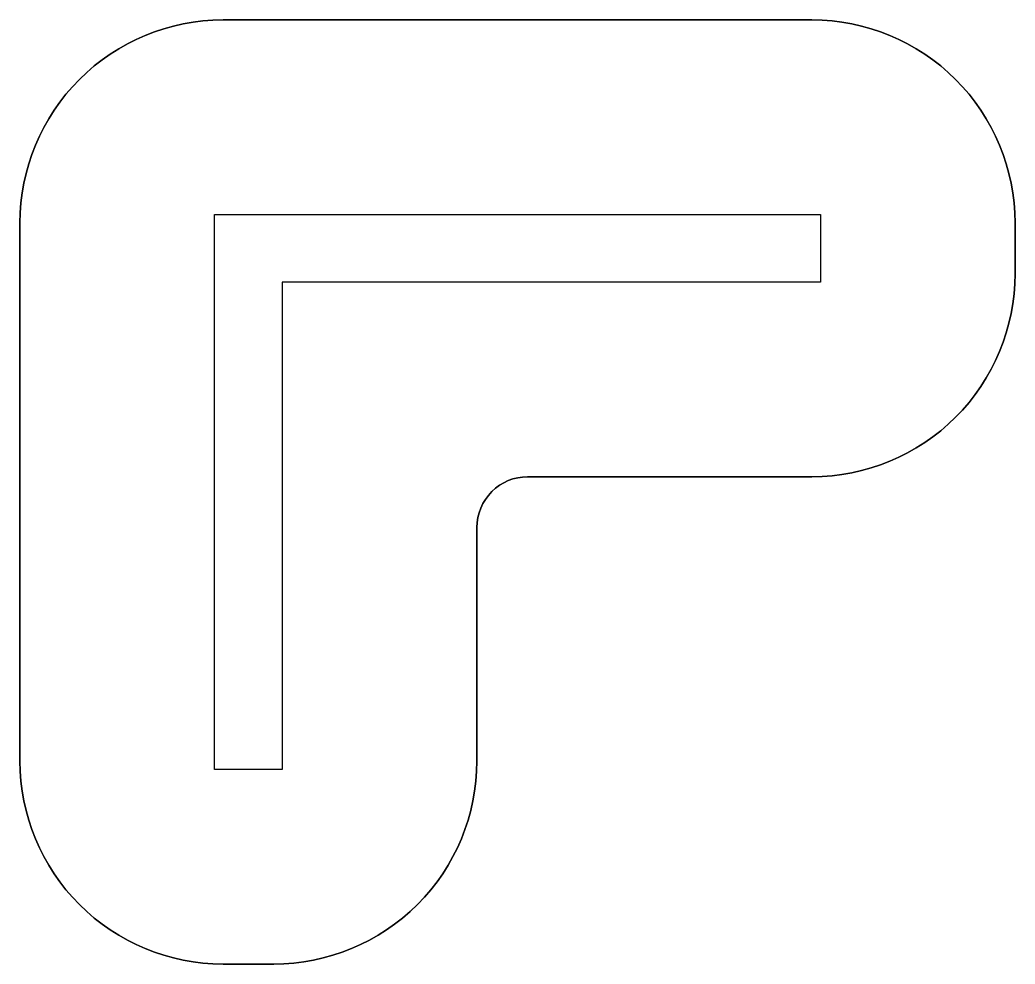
# Model space of a CAD drawing. Header units: millimetres. Extents: x -516.8 to -458, y 469.5 to 525.3.
import ezdxf

# ---------------------------------------------------------------- set-up
doc = ezdxf.new("R2010")
doc.units = ezdxf.units.MM
doc.layers.get('0').update_dxf_attribs({"linetype": 'CONTINUOUS'})

msp = doc.modelspace()

# ---------------------------------------------------------------- linework, layer by layer
for points in [[(-458, 513.3, 0.414214), (-470, 525.3), (-504.8, 525.3, 0.414214), (-516.8, 513.3), (-516.8, 481.5, 0.414214), (-504.8, 469.5), (-501.8, 469.5, 0.414214), (-489.8, 481.5), (-489.8, 495.3, -0.414214), (-486.8, 498.3), (-470, 498.3, 0.414214), (-458, 510.3)], [(-486.8, 498.3, 0.414214), (-489.8, 495.3), (-489.8, 481.5, -0.414214), (-501.8, 469.5), (-504.8, 469.5, -0.414214), (-516.8, 481.5), (-516.8, 513.3, -0.414214), (-504.8, 525.3), (-470, 525.3, -0.414214), (-458, 513.3), (-458, 510.3, -0.414214), (-470, 498.3)]]:
    msp.add_lwpolyline(points, format="xyb", close=True)
msp.add_lwpolyline([(-501.3, 481), (-505.3, 481), (-505.3, 513.8), (-469.5, 513.8), (-469.5, 509.8), (-501.3, 509.8)], close=True)
msp.add_lwpolyline([(-501.3, 481), (-505.3, 481), (-505.3, 513.8), (-469.5, 513.8), (-469.5, 509.8), (-501.3, 509.8)], close=True)

doc.saveas('drawing.dxf')
